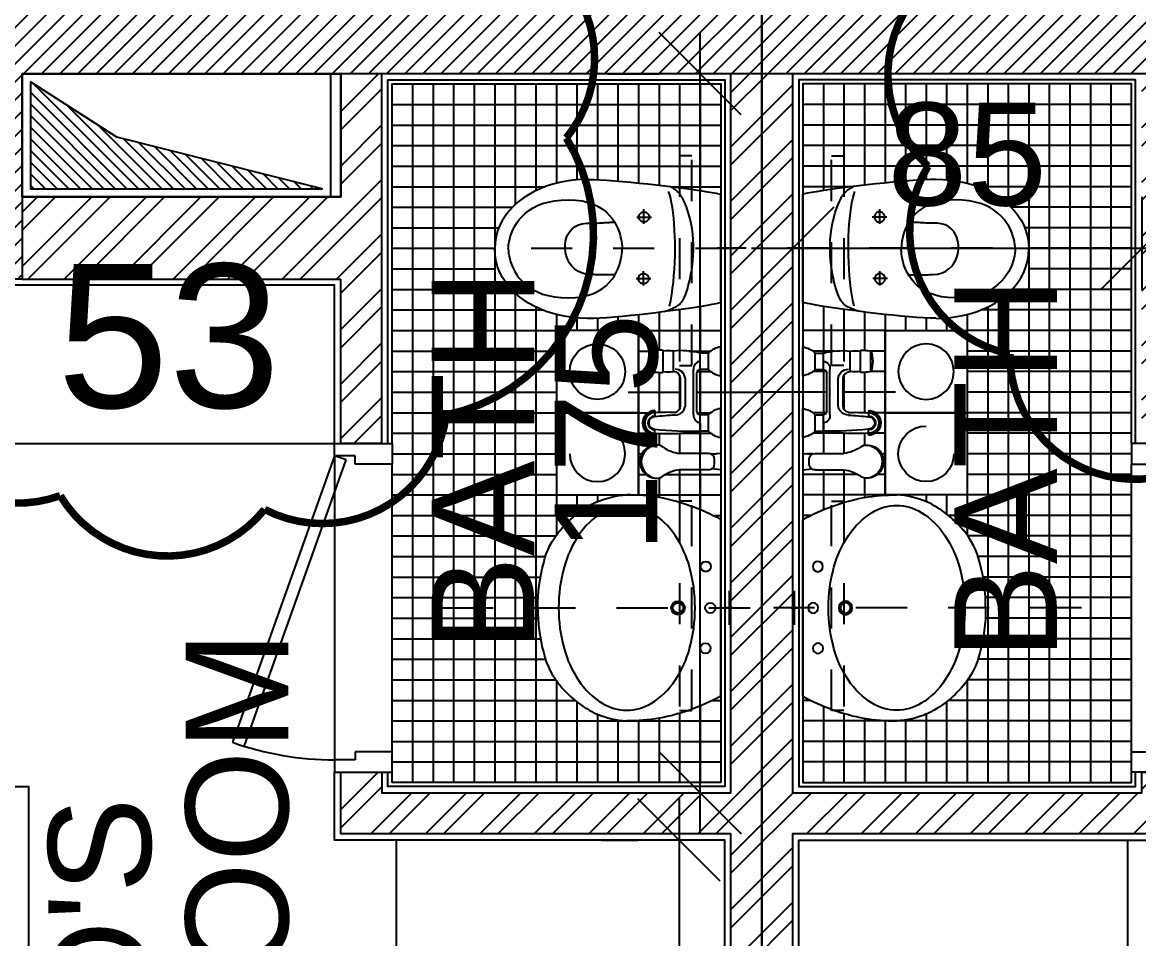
# Model space of a CAD drawing. Extents: x -1.7 to 43, y -165.8 to -101.1.
# Drawn here: x 11.878 to 14.596, y -156.905 to -154.675 of the extents above; entities that cross this region are included whole.
import ezdxf
from ezdxf.enums import TextEntityAlignment as Align

# ---------------------------------------------------------------- set-up
doc = ezdxf.new("R2010")
doc.units = 0
doc.header["$MEASUREMENT"] = 0
doc.header["$PDMODE"] = 35
doc.header["$PDSIZE"] = 0.3
for name, pattern in [('CENTER', [2, 1.25, -0.25, 0.25, -0.25]), ('DASHDOTX2', [50.8, 25.4, -12.7, 0, -12.7]), ('HIDDEN2', [0.1875, 0.125, -0.0625])]:
    doc.linetypes.add(name, pattern=pattern)
doc.layers.get('0').update_dxf_attribs({"linetype": 'CONTINUOUS'})
doc.layers.get('DEFPOINTS').update_dxf_attribs({"linetype": 'CONTINUOUS'})
for name, color, linetype in [('A-AREAS', 6, 'CONTINUOUS'), ('A-AREAS-TXT', 6, 'CONTINUOUS'), ('A-AXIS-SANITARY', 10, 'DASHDOTX2'), ('A-closet', 252, 'CONTINUOUS'), ('a-dim', 3, 'CONTINUOUS'), ('A-DOORS', 1, 'CONTINUOUS'), ('A-FLOR-FCL', 61, 'HIDDEN2'), ('A-FLOR-PFIX', 61, 'CONTINUOUS'), ('A-HATCH-CONC', 8, 'CONTINUOUS'), ('A-HATCH-WALL', 8, 'CONTINUOUS'), ('a-kitchen', 95, 'CONTINUOUS'), ('A-MECHANICAL', 8, 'CONTINUOUS'), ('A-NOMENCLATURE', 3, 'CONTINUOUS'), ('A-PLASTER', 8, 'CONTINUOUS'), ('A-PORTE', 1, 'CONTINUOUS'), ('A-PROJ-TIL-BATH', 8, 'CONTINUOUS'), ('A-SECT-TILE', 12, 'CONTINUOUS'), ('a-shaft', 251, 'CONTINUOUS'), ('A-WALL', 4, 'CONTINUOUS'), ('S-2ND-3RD-4-5-6TH$0$A-SHAFT 2-3-4-5-6', 8, 'CONTINUOUS'), ('S-2ND-3RD-4-5-6TH$0$A-STR 2-3-4-5-6', 2, 'CONTINUOUS')]:
    doc.layers.add(name, color=color, linetype=linetype)
doc.styles.add('A100-STEXT', font='ARIAL.TTF', dxfattribs={"height": 0.25})
doc.dimstyles.new('A100-DIM', dxfattribs={"dimtxt": 0.25, "dimasz": 0.2, "dimexe": 0.1, "dimexo": 0.3, "dimgap": 0.1, "dimtad": 1, "dimlfac": 100, "dimrnd": 0.5, "dimdsep": 46, "dimtxsty": 'A100-STEXT', "dimblk1": 'OBLIQUE', "dimblk2": 'OBLIQUE', "dimsah": 1, "dimcen": -0.05, "dimdle": 0.1, "dimclrd": 15, "dimclre": 15, "dimclrt": 256, "dimadec": 0, "dimazin": 0, "dimtfac": 0.28, "dimtix": 1, "dimtmove": 2, "dimatfit": 3, "dimldrblk": 'OBLIQUE', "dimfxl": 0, "dimtolj": 1, "dimarcsym": 0})

# ---------------------------------------------------------------- blocks, each defined once
blk = doc.blocks.new('P80E19H')
at = {"layer": 'A-PORTE'}
for p, q in [((-0.14, 0), (0, 0)), ((-0.14, -0.03), (-0.14, 0)), ((0, 0), (0, -0.05)), ((-0.14, -0.03), (-0.3885, -0.727)), ((-0.3603, -0.7371), (-0.1117, -0.0401)), ((-0.1117, -0.0401), (-0.14, -0.03)), ((-0.09, -0.03), (-0.14, -0.03)), ((-0.09, -0.05), (-0.09, -0.03)), ((0, -0.05), (-0.09, -0.05)), ((0, -0.75), (-0.09, -0.75)), ((-0.09, -0.75), (-0.09, -0.77)), ((0, -0.8), (0, -0.75)), ((-0.09, -0.77), (-0.14, -0.77)), ((-0.14, -0.77), (-0.14, -0.8)), ((-0.14, -0.8), (0, -0.8))]:
    blk.add_line(p, q, dxfattribs=at)
blk.add_arc((-0.14, -0.03), 0.74, 250.3765, 270, dxfattribs=at)
blk = doc.blocks.new('A$C53822070')
for p, q in [((0, -0.0208), (0, 0.0623)), ((-0.2151, 0), (0.2151, 0)), ((0.0415, 0.0208), (-0.0415, 0.0208))]:
    blk.add_line(p, q)
for centre, major_axis, ratio, start_param, end_param in [((0.0235, -0.1413), (0.1682, 0.344), 0.723099, 1.513078, 1.932546), ((-0.05, -0.2181), (0.0143, 0.3454), 0.649977, 1.397156, 1.627734), ((0.1411, -0.2285), (0.0236, 0.1689), 0.782, 4.379189, 4.821349), ((0.0117, -0.2055), (0.2677, 0.0211), 0.927449, -0.919698, -0.479256), ((0.0331, -0.1533), (-0.0987, 0.271), 0.7883, 3.04069, 3.436057), ((0.005, -0.0517), (0.2781, 0.2781), 1, 3.914278, 4.196419)]:
    blk.add_ellipse(centre, major_axis=major_axis, ratio=ratio, start_param=start_param, end_param=end_param)
at = {"extrusion": (0, 0, -1)}
for centre, major_axis, ratio, start_param, end_param in [((-0.0235, -0.1413), (-0.1682, 0.344), 0.723099, 1.513078, 1.932546), ((-0.0984, -0.0369), (-0.00881, 0.00881), 1, 5.497787, 11.780972), ((-0.0002, -0.0251), (0.00881, 0.00881), 1, 3.926991, 10.210176), ((0.1005, -0.0364), (-0.00881, 0.00881), 1, 5.497787, 11.780972), ((-0.0281, -0.3332), (0.1889, 0.1889), 1, -1.373401, -1.054826), ((0, -0.4349), (-0.2634, 0.2634), 1, 0.51597, 0.785398), ((0, -0.4349), (0.2634, 0.2634), 1, -0.785398, -0.51597), ((0.0281, -0.3332), (-0.1889, 0.1889), 1, 1.054826, 1.373401), ((0, -0.1038), (0.0117, 0.0117), 1, 3.926991, 10.210176), ((0, -0.1038), (-0.00881, 0.00881), 1, 5.497787, 11.780972), ((-0.0709, -0.269), (0.1343, 0.1343), 1, 4.48294, 4.909784), ((0.0709, -0.269), (-0.1343, 0.1343), 1, 1.373401, 1.800245), ((0.05, -0.2181), (-0.0143, 0.3454), 0.649977, 1.397156, 1.627734), ((-0.1361, -0.2285), (0.08, 0.08), 1, 3.926991, 4.48294), ((0.1361, -0.2285), (-0.08, 0.08), 1, 1.800245, 2.356194), ((-0.1411, -0.2285), (-0.0236, 0.1689), 0.782, 4.379189, 4.821349), ((-0.1361, -0.2285), (0.08, 0.08), 1, 3.371042, 3.926991), ((0.1361, -0.2285), (0.08, 0.08), 1, 0.785398, 1.341347), ((-0.0709, -0.188), (0.1343, 0.1343), 1, 2.944197, 3.371042), ((0.0709, -0.188), (0.1343, 0.1343), 1, 1.341347, 1.768192), ((-0.0117, -0.2055), (-0.2677, 0.0211), 0.927449, -0.919698, -0.479256), ((-0.0281, -0.1237), (-0.1889, 0.1889), 1, 4.196419, 4.514993), ((0.0281, -0.1237), (0.1889, 0.1889), 1, 1.768192, 2.086766), ((-0.0331, -0.1533), (0.0987, 0.271), 0.7883, 3.04069, 3.436057), ((0, -0.0221), (-0.2634, 0.2634), 1, 3.926991, 4.196419), ((0, -0.0221), (-0.2634, 0.2634), 1, 3.657563, 3.926991), ((-0.005, -0.0517), (-0.2781, 0.2781), 1, 3.914278, 4.196419)]:
    blk.add_ellipse(centre, major_axis=major_axis, ratio=ratio, start_param=start_param, end_param=end_param, dxfattribs=at)
at = {"layer": 'A-AXIS-SANITARY', "linetype": 'CENTER', "ltscale": 0.1}
blk.add_line((0, -0.6786), (0, 0.1908), dxfattribs=at)
blk = doc.blocks.new('A$C7FB65830')
at = {"color": 0}
for p, q in [((-401.9, 26.6), (-416.3, 20.9)), ((-387, 31.5), (-401.9, 26.6)), ((-371.6, 35.5), (-387, 31.5)), ((-355.8, 38.7), (-371.6, 35.5)), ((-339.7, 41), (-355.8, 38.7)), ((-323.3, 42.4), (-339.7, 41)), ((-306.8, 42.9), (-323.3, 42.4)), ((-305.8, 42.4), (-292.6, 42.1)), ((-292.6, 42.1), (-277.8, 41.5)), ((-277.8, 41.5), (-261.5, 40.5)), ((-261.5, 40.5), (-244, 39.2)), ((-244, 39.2), (-225.6, 37.5)), ((-225.6, 37.5), (-206.4, 35.6)), ((-206.4, 35.6), (-186.8, 33.5)), ((-186.8, 33.5), (-167, 31.3)), ((-167, 31.3), (-147.2, 28.9)), ((-147.2, 28.9), (-127.6, 26.4)), ((-128.9, 27), (-124.9, 25.6)), ((-127.6, 26.4), (-108.5, 23.9)), ((-443.2, 7.2), (-455.5, -0.9)), ((-430.1, 14.4), (-443.2, 7.2)), ((-416.3, 20.9), (-430.1, 14.4)), ((-124.9, 25.6), (-121.2, 24.2)), ((-121.2, 24.2), (-117.7, 22.9)), ((-117.7, 22.9), (-114.3, 21.7)), ((-116.6, 14.7), (-113.9, 1.7)), ((-114.3, 21.7), (-111.2, 20.4)), ((-113.9, 1.7), (-111.5, -12.1)), ((-111.2, 20.4), (-108.3, 19.2)), ((-108.5, 23.9), (-90.2, 21.4)), ((-108.3, 19.2), (-105.5, 18)), ((-105.5, 18), (-102.8, 16.7)), ((-102.8, 16.7), (-100.3, 15.3)), ((-100.3, 15.3), (-98, 13.8)), ((-98, 13.8), (-95.8, 12.2)), ((-95.8, 12.2), (-93.7, 10.5)), ((-93.7, 10.5), (-91.7, 8.5)), ((-91.7, 8.5), (-89.8, 6.4)), ((-90.2, 21.4), (-72.8, 18.9)), ((-89.8, 6.4), (-88, 4.1)), ((-88, 4.1), (-86.2, 1.5)), ((-86.2, 1.5), (-84.5, -1.4)), ((-72.8, 18.9), (-56.6, 16.5)), ((-56.6, 16.5), (-41.9, 14.2)), ((-41.9, 14.2), (-28.9, 12)), ((-28.9, 12), (-17.8, 10.1)), ((-17.8, 10.1), (-8.8, 8.4)), ((-8.8, 8.4), (-2.3, 7)), ((-2.3, 7), (1.5, 5.9)), ((1.9, 5.9), (1.9, -244.6)), ((-477.7, -19.1), (-487.3, -29.3)), ((-467, -9.6), (-477.7, -19.1)), ((-455.5, -0.9), (-467, -9.6)), ((-442.2, -29.6), (-432.7, -23.6)), ((-432.7, -23.6), (-422.2, -18.3)), ((-422.2, -18.3), (-410.4, -13.6)), ((-410.4, -13.6), (-397.5, -9.9)), ((-397.5, -9.9), (-383.3, -7.1)), ((-383.3, -7.1), (-367.7, -5.3)), ((-367.7, -5.3), (-350.8, -4.7)), ((-350.8, -4.7), (-334, -5.4)), ((-334, -5.4), (-318.7, -7.4)), ((-318.7, -7.4), (-305, -10.6)), ((-305, -10.6), (-292.7, -14.9)), ((-292.7, -14.9), (-281.7, -20.1)), ((-281.7, -20.1), (-272, -26.1)), ((-111.5, -12.1), (-109.4, -26.3)), ((-84.5, -1.4), (-82.9, -4.5)), ((-82.9, -4.5), (-81.3, -8)), ((-81.3, -8), (-79.8, -11.8)), ((-79.8, -11.8), (-77.6, -18)), ((-77.6, -18), (-75.3, -24.9)), ((-75.3, -24.9), (-73.1, -32.6)), ((-503.4, -51.6), (-509.7, -63.7)), ((-495.9, -40.1), (-503.4, -51.6)), ((-487.3, -29.3), (-495.9, -40.1)), ((-470.1, -57.8), (-464.5, -50.3)), ((-464.5, -50.3), (-458, -43.1)), ((-458, -43.1), (-450.6, -36.1)), ((-450.6, -36.1), (-442.2, -29.6)), ((-272, -26.1), (-263.5, -32.8)), ((-263.5, -32.8), (-256.1, -40)), ((-256.1, -40), (-249.7, -47.6)), ((-249.7, -47.6), (-244.3, -55.4)), ((-193.8, -49.6), (-159.9, -49.6)), ((-188.5, -47.2), (-188.7, -49.2)), ((-188.7, -49.2), (-188.5, -51.3)), ((-188, -45.2), (-188.5, -47.2)), ((-188.5, -51.3), (-188, -53.3)), ((-187.1, -43.3), (-188, -45.2)), ((-185.9, -41.6), (-187.1, -43.3)), ((-184.4, -40.1), (-185.9, -41.6)), ((-182.7, -38.9), (-184.4, -40.1)), ((-180.9, -38.1), (-182.7, -38.9)), ((-178.8, -37.5), (-180.9, -38.1)), ((-176.8, -37.3), (-178.8, -37.5)), ((-174.7, -37.5), (-176.8, -37.3)), ((-176.5, -33.5), (-176.5, -66.3)), ((-172.7, -38.1), (-174.7, -37.5)), ((-170.8, -38.9), (-172.7, -38.1)), ((-169.1, -40.1), (-170.8, -38.9)), ((-167.7, -41.6), (-169.1, -40.1)), ((-166.5, -43.3), (-167.7, -41.6)), ((-165.6, -45.2), (-166.5, -43.3)), ((-165.1, -47.2), (-165.6, -45.2)), ((-165.6, -53.3), (-165.1, -51.3)), ((-164.9, -49.2), (-165.1, -47.2)), ((-165.1, -51.3), (-164.9, -49.2)), ((-164.9, -49.2), (-164.9, -49.2)), ((-164.9, -49.2), (-164.9, -49.2)), ((-109.4, -26.3), (-107.7, -41)), ((-107.7, -41), (-106.3, -56)), ((-73.1, -32.6), (-70.9, -41)), ((-70.9, -41), (-68.8, -50)), ((-68.8, -50), (-66.9, -59.7)), ((-514.7, -76.4), (-518.3, -89.7)), ((-509.7, -63.7), (-514.7, -76.4)), ((-482.1, -80.6), (-478.8, -73.1)), ((-478.8, -73.1), (-474.8, -65.4)), ((-474.8, -65.4), (-470.1, -57.8)), ((-336.4, -71.9), (-342.8, -78.2)), ((-329, -66.7), (-336.4, -71.9)), ((-320.4, -62.6), (-329, -66.7)), ((-310.9, -59.9), (-320.4, -62.6)), ((-300.2, -58.6), (-310.9, -59.9)), ((-297.8, -58.6), (-300.2, -58.6)), ((-295.1, -58.5), (-297.8, -58.6)), ((-292, -58.5), (-295.1, -58.5)), ((-288.7, -58.4), (-292, -58.5)), ((-285.1, -58.4), (-288.7, -58.4)), ((-281.4, -58.4), (-285.1, -58.4)), ((-277.6, -58.3), (-281.4, -58.4)), ((-273.7, -58.3), (-277.6, -58.3)), ((-269.8, -58.3), (-273.7, -58.3)), ((-266, -58.3), (-269.8, -58.3)), ((-262.3, -58.3), (-266, -58.3)), ((-258.7, -58.3), (-262.3, -58.3)), ((-255.3, -58.4), (-258.7, -58.3)), ((-252.3, -58.4), (-255.3, -58.4)), ((-249.5, -58.4), (-252.3, -58.4)), ((-247.1, -58.4), (-249.5, -58.4)), ((-245.2, -58.4), (-247.1, -58.4)), ((-243.7, -58.4), (-245.2, -58.4)), ((-244.3, -55.4), (-239.8, -63.4)), ((-242.8, -58.4), (-243.7, -58.4)), ((-242.5, -58.4), (-242.8, -58.4)), ((-239.8, -63.4), (-236.1, -71.4)), ((-236.1, -71.4), (-233.1, -79.2)), ((-188, -53.3), (-187.1, -55.2)), ((-187.1, -55.2), (-185.9, -56.9)), ((-185.9, -56.9), (-184.4, -58.3)), ((-184.4, -58.3), (-182.7, -59.5)), ((-182.7, -59.5), (-180.9, -60.4)), ((-180.9, -60.4), (-178.8, -60.9)), ((-178.8, -60.9), (-176.8, -61.1)), ((-176.8, -61.1), (-174.7, -60.9)), ((-174.7, -60.9), (-172.7, -60.4)), ((-172.7, -60.4), (-170.8, -59.5)), ((-170.8, -59.5), (-169.1, -58.3)), ((-169.1, -58.3), (-167.7, -56.9)), ((-167.7, -56.9), (-166.5, -55.2)), ((-166.5, -55.2), (-165.6, -53.3)), ((-106.3, -56), (-105.2, -71.2)), ((-105.2, -71.2), (-104.4, -86.6)), ((-66.9, -59.7), (-65.1, -69.9)), ((-65.1, -69.9), (-63.7, -80.5)), ((-518.3, -89.7), (-520.6, -103.5)), ((-489.2, -107.8), (-488.2, -101.7)), ((-488.2, -101.7), (-486.7, -95)), ((-486.7, -95), (-484.7, -88)), ((-484.7, -88), (-482.1, -80.6)), ((-355.5, -101.3), (-357.6, -109.9)), ((-352.4, -93), (-355.5, -101.3)), ((-348.1, -85.3), (-352.4, -93)), ((-342.8, -78.2), (-348.1, -85.3)), ((-233.1, -79.2), (-230.8, -86.8)), ((-230.8, -86.8), (-229, -94)), ((-229, -94), (-227.7, -100.6)), ((-227.7, -100.6), (-226.9, -106.6)), ((-104.4, -86.6), (-103.9, -102)), ((-103.9, -102), (-103.7, -117.3)), ((-63.7, -80.5), (-62.5, -91.6)), ((-62.5, -91.6), (-61.7, -103.1)), ((-61.7, -103.1), (-61.2, -115)), ((-520.6, -103.5), (-521.4, -118)), ((-520.6, -132.9), (-521.4, -118.5)), ((-489.9, -118.2), (-489.7, -113.4)), ((-489.9, -118.2), (-489.7, -123.1)), ((-489.7, -113.4), (-489.2, -107.8)), ((-489.7, -123.1), (-489.2, -128.6)), ((-489.2, -128.6), (-488.2, -134.8)), ((-357.6, -109.9), (-358.6, -118.6)), ((-358.6, -118.6), (-358.5, -127.3)), ((-358.5, -127.3), (-357.4, -135.9)), ((-226.9, -106.6), (-226.4, -111.8)), ((-226.9, -129.8), (-226.4, -124.6)), ((-226.4, -111.8), (-226.1, -116.1)), ((-226.4, -124.6), (-226.1, -120.4)), ((-226.1, -116.1), (-226, -119.2)), ((-226.1, -120.4), (-226, -117.2)), ((-103.7, -117.3), (-103.8, -132.4)), ((-61.2, -127.1), (-61.7, -139.4)), ((-61.2, -115), (-61.2, -127.1)), ((-518.3, -146.7), (-520.6, -132.9)), ((-514.7, -160), (-518.3, -146.7)), ((-488.2, -134.8), (-486.7, -141.4)), ((-486.7, -141.4), (-484.7, -148.5)), ((-484.7, -148.5), (-482.1, -155.8)), ((-357.4, -135.9), (-355.1, -144.1)), ((-355.1, -144.1), (-351.8, -151.7)), ((-351.8, -151.7), (-347.4, -158.7)), ((-233.1, -157.2), (-230.8, -149.6)), ((-230.8, -149.6), (-229, -142.4)), ((-229, -142.4), (-227.7, -135.8)), ((-227.7, -135.8), (-226.9, -129.8)), ((-104.2, -147.2), (-104.8, -161.7)), ((-103.8, -132.4), (-104.2, -147.2)), ((-62.7, -151.9), (-64.3, -164.5)), ((-61.7, -139.4), (-62.7, -151.9)), ((-509.7, -172.8), (-514.7, -160)), ((-503.4, -184.9), (-509.7, -172.8)), ((-482.1, -155.8), (-478.8, -163.4)), ((-478.8, -163.4), (-474.8, -171)), ((-474.8, -171), (-470.1, -178.6)), ((-470.1, -178.6), (-464.5, -186.1)), ((-347.4, -158.7), (-341.8, -164.8)), ((-341.8, -164.8), (-335.2, -169.9)), ((-335.2, -169.9), (-327.6, -173.8)), ((-327.6, -173.8), (-318.8, -176.3)), ((-318.8, -176.3), (-308.9, -177.3)), ((-308.9, -177.3), (-303.4, -177.4)), ((-303.4, -177.4), (-298, -177.5)), ((-298, -177.5), (-292.9, -177.6)), ((-292.9, -177.6), (-287.9, -177.8)), ((-287.9, -177.8), (-283.1, -178)), ((-283.1, -178), (-278.6, -178.2)), ((-278.6, -178.2), (-274.3, -178.4)), ((-274.3, -178.4), (-270.3, -178.6)), ((-270.3, -178.6), (-266.5, -178.8)), ((-266.5, -178.8), (-262.9, -179)), ((-262.9, -179), (-259.7, -179.2)), ((-259.7, -179.2), (-256.7, -179.4)), ((-256.7, -179.4), (-254.1, -179.6)), ((-254.1, -179.6), (-251.7, -179.8)), ((-251.7, -179.8), (-249.7, -179.9)), ((-249.7, -179.9), (-248, -180.1)), ((-248, -180.1), (-246.7, -180.2)), ((-246.7, -180.2), (-245.7, -180.3)), ((-245.7, -180.3), (-245.2, -180.3)), ((-245.2, -180.3), (-245, -180.3)), ((-244.3, -181), (-239.8, -173)), ((-239.8, -173), (-236.1, -165)), ((-236.1, -165), (-233.1, -157.2)), ((-179.8, -180.7), (-181.7, -181.6)), ((-177.8, -180.2), (-179.8, -180.7)), ((-175.8, -180), (-177.8, -180.2)), ((-176.1, -176.2), (-176.1, -210.1)), ((-173.7, -180.2), (-175.8, -180)), ((-171.7, -180.7), (-173.7, -180.2)), ((-169.8, -181.6), (-171.7, -180.7)), ((-105.7, -175.7), (-106.9, -189)), ((-104.8, -161.7), (-105.7, -175.7)), ((-66.6, -177.2), (-69.5, -189.9)), ((-64.3, -164.5), (-66.6, -177.2)), ((-495.9, -196.3), (-503.4, -184.9)), ((-487.3, -207.2), (-495.9, -196.3)), ((-464.5, -186.1), (-458, -193.4)), ((-458, -193.4), (-450.6, -200.3)), ((-450.6, -200.3), (-442.2, -206.8)), ((-272, -210.3), (-263.5, -203.6)), ((-263.5, -203.6), (-256.1, -196.4)), ((-256.1, -196.4), (-249.7, -188.8)), ((-249.7, -188.8), (-244.3, -181)), ((-192.4, -191.7), (-158.5, -191.7)), ((-187.5, -189.8), (-187.7, -191.9)), ((-187.7, -191.9), (-187.5, -194)), ((-186.9, -187.8), (-187.5, -189.8)), ((-187.5, -194), (-186.9, -196)), ((-186.1, -186), (-186.9, -187.8)), ((-186.9, -196), (-186.1, -197.8)), ((-184.9, -184.3), (-186.1, -186)), ((-186.1, -197.8), (-184.9, -199.5)), ((-183.4, -182.8), (-184.9, -184.3)), ((-184.9, -199.5), (-183.4, -201)), ((-181.7, -181.6), (-183.4, -182.8)), ((-183.4, -201), (-181.7, -202.2)), ((-181.7, -202.2), (-179.8, -203.1)), ((-179.8, -203.1), (-177.8, -203.6)), ((-177.8, -203.6), (-175.8, -203.8)), ((-175.8, -203.8), (-173.7, -203.6)), ((-173.7, -203.6), (-171.7, -203.1)), ((-171.7, -203.1), (-169.8, -202.2)), ((-168.1, -182.8), (-169.8, -181.6)), ((-169.8, -202.2), (-168.1, -201)), ((-166.7, -184.3), (-168.1, -182.8)), ((-168.1, -201), (-166.7, -199.5)), ((-165.5, -186), (-166.7, -184.3)), ((-166.7, -199.5), (-165.5, -197.8)), ((-164.6, -187.8), (-165.5, -186)), ((-165.5, -197.8), (-164.6, -196)), ((-164.1, -189.8), (-164.6, -187.8)), ((-164.6, -196), (-164.1, -194)), ((-163.9, -191.9), (-164.1, -189.8)), ((-164.1, -194), (-163.9, -191.9)), ((-163.9, -191.9), (-163.9, -191.9)), ((-163.9, -191.9), (-163.9, -191.9)), ((-108.3, -201.7), (-109.9, -213.6)), ((-106.9, -189), (-108.3, -201.7)), ((-73.2, -202.6), (-77.6, -215.2)), ((-69.5, -189.9), (-73.2, -202.6)), ((-477.7, -217.3), (-487.3, -207.2)), ((-467, -226.8), (-477.7, -217.3)), ((-455.5, -235.6), (-467, -226.8)), ((-442.2, -206.8), (-432.7, -212.8)), ((-432.7, -212.8), (-422.2, -218.2)), ((-422.2, -218.2), (-410.4, -222.8)), ((-410.4, -222.8), (-397.5, -226.5)), ((-397.5, -226.5), (-383.3, -229.4)), ((-383.3, -229.4), (-367.7, -231.1)), ((-367.7, -231.1), (-350.8, -231.7)), ((-350.8, -231.7), (-334, -231)), ((-334, -231), (-318.7, -229)), ((-318.7, -229), (-305, -225.8)), ((-305, -225.8), (-292.7, -221.5)), ((-292.7, -221.5), (-281.7, -216.3)), ((-281.7, -216.3), (-272, -210.3)), ((-111.8, -224.6), (-113.8, -234.6)), ((-109.9, -213.6), (-111.8, -224.6)), ((-85.1, -232.7), (-86, -234.3)), ((-84.4, -231), (-85.1, -232.7)), ((-83.6, -229.3), (-84.4, -231)), ((-82.9, -227.7), (-83.6, -229.3)), ((-77.6, -215.2), (-82.9, -227.7)), ((-443.2, -243.6), (-455.5, -235.6)), ((-430.1, -250.9), (-443.2, -243.6)), ((-416.3, -257.3), (-430.1, -250.9)), ((-401.9, -263), (-416.3, -257.3)), ((-116.1, -243.5), (-118.6, -251.2)), ((-113.8, -234.6), (-116.1, -243.5)), ((-108.3, -258.4), (-111.3, -260.2)), ((-105.6, -256.6), (-108.3, -258.4)), ((-103.1, -254.8), (-105.6, -256.6)), ((-100.8, -253.1), (-103.1, -254.8)), ((-98.8, -251.3), (-100.8, -253.1)), ((-96.9, -249.6), (-98.8, -251.3)), ((-95.1, -247.8), (-96.9, -249.6)), ((-93.6, -246.1), (-95.1, -247.8)), ((-92.2, -244.4), (-93.6, -246.1)), ((-90.9, -242.7), (-92.2, -244.4)), ((-89.7, -241), (-90.9, -242.7)), ((-90.2, -259.3), (-72.8, -257)), ((-88.7, -239.3), (-89.7, -241)), ((-87.7, -237.7), (-88.7, -239.3)), ((-86.8, -236), (-87.7, -237.7)), ((-86, -234.3), (-86.8, -236)), ((-72.8, -257), (-56.6, -254.7)), ((-56.6, -254.7), (-41.9, -252.5)), ((-41.9, -252.5), (-28.9, -250.5)), ((-28.9, -250.5), (-17.8, -248.7)), ((-17.8, -248.7), (-8.8, -247.1)), ((-8.8, -247.1), (-2.3, -245.7)), ((-2.3, -245.7), (1.5, -244.6)), ((-387, -267.9), (-401.9, -263)), ((-371.6, -272), (-387, -267.9)), ((-355.8, -275.1), (-371.6, -272)), ((-339.7, -277.4), (-355.8, -275.1)), ((-323.3, -278.8), (-339.7, -277.4)), ((-306.8, -279.3), (-323.3, -278.8)), ((-305.8, -278.8), (-292.6, -278.6)), ((-292.6, -278.6), (-277.8, -278)), ((-277.8, -278), (-261.5, -277.1)), ((-261.5, -277.1), (-244, -275.8)), ((-244, -275.8), (-225.6, -274.3)), ((-225.6, -274.3), (-206.4, -272.6)), ((-206.4, -272.6), (-186.8, -270.6)), ((-186.8, -270.6), (-167, -268.5)), ((-167, -268.5), (-147.2, -266.3)), ((-147.2, -266.3), (-127.6, -264)), ((-127.6, -264), (-108.5, -261.6)), ((-111.3, -260.2), (-114.6, -262)), ((-108.5, -261.6), (-90.2, -259.3))]:
    blk.add_line(p, q, dxfattribs=at)
at = {"layer": 'A-AXIS-SANITARY', "linetype": 'CENTER', "ltscale": 0.1}
blk.add_line((-627.6, -119.4), (199.5, -119.4), dxfattribs=at)
blk = doc.blocks.new('A$C3B044ACB')
blk.add_lwpolyline([(-0.1, -0.1), (0.1, -0.1), (0.1, 0.1), (-0.1, 0.1)], close=True)
blk.add_circle((0, 0), 0.0676)
blk = doc.blocks.new('A$C767F1EFC')
blk.add_lwpolyline([(-0.2, -0.2), (0, -0.2), (0, 0), (-0.2, 0)], close=True)
blk.add_arc((-0.1, -0.1), 0.0676, 180, 90)
blk = doc.blocks.new('A$C36BD7F76')
for p, q in [((-0.04, 0.086), (-0.11, 0.086)), ((0.11, 0.086), (0.04, 0.086)), ((0.149, 0.086), (0.189, 0.086)), ((0.149, 0.086), (0.1512, 0.0639)), ((0.189, 0.086), (0.1868, 0.0639)), ((-0.055, 0.056), (-0.095, 0.056)), ((-0.095, 0.056), (-0.095, 0.036)), ((-0.055, 0.056), (-0.055, 0.036)), ((0.055, 0.056), (0.055, 0.036)), ((0.095, 0.056), (0.055, 0.056)), ((0.095, 0.056), (0.095, 0.036)), ((0.149, 0.056), (0.149, -0.014)), ((0.174, 0.071), (0.164, 0.071)), ((0.189, 0.056), (0.189, -0.014)), ((-0.055, 0.036), (-0.095, 0.036)), ((0.047, 0.028), (-0.047, 0.028)), ((0.095, 0.036), (0.055, 0.036)), ((0.055, 0.02), (-0.055, 0.02)), ((0.033, 0), (-0.033, 0)), ((0.033, -0.012), (-0.033, -0.012)), ((-0.05, -0.029), (-0.1, -0.029)), ((-0.05, -0.0541), (-0.1, -0.0541)), ((-0.0504, -0.0791), (-0.0996, -0.0791)), ((0.045, -0.074), (0.06, -0.074)), ((0.105, -0.074), (0.09, -0.074))]:
    blk.add_line(p, q)
for centre, radius, start, end in [((-0.059, 0.0927), 0.0514, 187.5266, 225.6035), ((-0.091, 0.0927), 0.0514, 314.3965, 352.4734), ((0.091, 0.0927), 0.0514, 187.5266, 225.6035), ((0.059, 0.0927), 0.0514, 314.3965, 352.4734), ((0.164, 0.056), 0.015, 90, 180), ((0.174, 0.056), 0.015, 360, 90), ((0.0807, -0.0102), 0.1817, 165.2666, 185.936), ((-0.057, 0.038), 0.0181, 186.3402, 276.3402), ((-0.047, 0.036), 0.008, 180, 270), ((0.047, 0.036), 0.008, 270, 360), ((0.057, 0.038), 0.0181, 263.6598, 353.6598), ((-0.7247, 0.0181), 0.8199, 353.5469, 1.248), ((-0.4423, -0.0435), 0.5432, 356.7848, 8.4203), ((-0.03, -0.0258), 0.026, 96.7066, 177.7428), ((-0.033, -0.029), 0.017, 90, 180), ((0.03, -0.0258), 0.026, 2.2572, 83.2934), ((0.033, -0.029), 0.017, 14.3601, 90), ((0.5923, -0.0435), 0.5432, 178.0214, 183.2152), ((0.8747, 0.0181), 0.8199, 183.0014, 186.4531), ((0.0605, -0.0036), 0.0891, 325.5753, 353.3126), ((0.2775, -0.0036), 0.0891, 186.6874, 214.4247), ((-0.1, -0.0561), 0.002, 90, 179.4484), ((-0.002, -0.0416), 0.0988, 172.7047, 187.2953), ((-0.148, -0.0416), 0.0988, 352.7047, 7.2953), ((-0.05, -0.0561), 0.002, 0.5516, 90), ((0.1508, -0.0684), 0.0222, 139.3355, 190.2314), ((0.1872, -0.0684), 0.0222, 349.7686, 40.6645), ((0.0163, -0.0572), 0.1183, 179.4484, 190.1292), ((-0.0982, -0.0777), 0.002, 190.1292, 247.8374), ((-0.075, -0.0206), 0.0636, 247.8374, 292.1626), ((-0.0518, -0.0777), 0.002, 292.1626, 349.8708), ((-0.1663, -0.0572), 0.1183, 349.8708, 0.5516), ((0.075, -0.074), 0.03, 180, 360), ((0.075, -0.074), 0.028, 180, 360), ((0.075, -0.074), 0.025, 180, 360), ((0.075, -0.074), 0.017, 180, 360), ((0.075, -0.074), 0.015, 180, 360), ((0.169, -0.0703), 0.0404, 177.6076, 2.3924), ((0.169, -0.0668), 0.0404, 187.9353, 352.0647)]:
    blk.add_arc(centre, radius, start, end)
at = {"layer": 'A-AXIS-SANITARY', "linetype": 'CENTER', "ltscale": 0.1}
blk.add_line((0, -0.1393), (0, 0.183), dxfattribs=at)
blk = doc.blocks.new('A$C72600E4F')
at = {"layer": 'A-PROJ-TIL-BATH'}
for p, q in [((-0.7, 0.05), (-0.7, -1.65)), ((-0.65, 0.05), (-0.65, -1.65)), ((-0.6, 0.05), (-0.6, -1.65)), ((-0.55, 0.05), (-0.55, -1.65)), ((-0.5, 0.05), (-0.5, -1.65)), ((-0.45, 0.05), (-0.45, -0.2434)), ((-0.4, 0.05), (-0.4, -0.2099)), ((-0.35, 0.05), (-0.35, -0.1916)), ((-0.3, 0.05), (-0.3, -0.1831)), ((-0.25, 0.05), (-0.25, -0.183)), ((-0.2, 0.05), (-0.2, -0.1863)), ((-0.15, 0.05), (-0.15, -0.1909)), ((-0.1, 0.05), (-0.1, -0.1963)), ((-0.05, 0.05), (-0.05, -0.2025)), ((0, 0.05), (0, -0.2094)), ((-0.75, 0), (0.05, 0)), ((-0.75, -0.05), (0.05, -0.05)), ((-0.75, -0.1), (0.05, -0.1)), ((-0.75, -0.15), (0.05, -0.15)), ((-0.75, -0.2), (-0.377, -0.2)), ((-0.0697, -0.2), (0.05, -0.2)), ((-0.75, -0.25), (-0.4569, -0.25)), ((-0.75, -0.3), (-0.4901, -0.3)), ((-0.75, -0.35), (-0.4999, -0.35)), ((-0.75, -0.4), (-0.4999, -0.4)), ((-0.75, -0.45), (-0.4592, -0.45)), ((-0.45, -0.459), (-0.45, -1.65)), ((-0.75, -0.5), (-0.3831, -0.5)), ((-0.4, -0.4925), (-0.4, -1.65)), ((-0.35, -0.5109), (-0.35, -1.0479)), ((-0.2, -0.5159), (-0.2, -0.55)), ((-0.15, -0.5109), (-0.15, -0.9509)), ((-0.1, -0.505), (-0.1, -0.5982)), ((-0.05, -0.4984), (-0.05, -0.5991)), ((0, -0.491), (0, -0.605)), ((-0.3, -0.5193), (-0.3, -0.55)), ((-0.25, -0.5193), (-0.25, -0.55)), ((-0.75, -0.55), (-0.35, -0.55)), ((-0.15, -0.55), (0.05, -0.55)), ((-0.75, -0.6), (-0.35, -0.6)), ((-0.15, -0.6), (-0.1146, -0.6)), ((-0.0274, -0.6), (0.0257, -0.6)), ((-0.75, -0.65), (-0.35, -0.65)), ((-0.15, -0.65), (-0.1146, -0.65)), ((-0.1, -0.6518), (-0.1, -0.75)), ((-0.0074, -0.65), (0.0257, -0.65)), ((0, -0.645), (0, -0.755)), ((-0.05, -0.659), (-0.05, -0.741)), ((-0.75, -0.7), (-0.35, -0.7)), ((-0.15, -0.7), (-0.048, -0.7)), ((-0.008, -0.7), (0.05, -0.7)), ((-0.75, -0.75), (-0.35, -0.75)), ((-0.15, -0.75), (-0.1266, -0.75)), ((-0.11, -0.75), (-0.11, -0.75)), ((-0.0074, -0.75), (0.0257, -0.75)), ((0, -0.775), (0, -0.85)), ((-0.75, -0.8), (-0.35, -0.8)), ((-0.15, -0.8), (-0.1266, -0.8)), ((-0.1, -0.8005), (-0.1, -0.8291)), ((-0.05, -0.8), (0.0257, -0.8)), ((-0.05, -0.8), (-0.05, -0.849)), ((-0.75, -0.85), (-0.35, -0.85)), ((-0.15, -0.85), (-0.1419, -0.85)), ((0.0253, -0.85), (0.0402, -0.85)), ((-0.05, -0.889), (-0.05, -0.9683)), ((0, -0.889), (0, -0.9861)), ((-0.75, -0.9), (-0.35, -0.9)), ((-0.15, -0.9), (-0.1322, -0.9)), ((-0.1, -0.9089), (-0.1, -0.9562)), ((-0.0835, -0.9), (0.05, -0.9)), ((-0.75, -0.95), (0.05, -0.95)), ((-0.3, -0.95), (-0.3, -0.9966)), ((-0.25, -0.95), (-0.25, -0.9663)), ((-0.2, -0.95), (-0.2, -0.9522)), ((-0.75, -1), (-0.3043, -1)), ((0.0309, -1), (0.05, -1)), ((-0.75, -1.05), (-0.3515, -1.05)), ((-0.75, -1.1), (-0.3767, -1.1)), ((-0.75, -1.15), (-0.3887, -1.15)), ((-0.75, -1.2), (-0.3945, -1.2)), ((-0.75, -1.25), (-0.3945, -1.25)), ((-0.75, -1.3), (-0.3887, -1.3)), ((-0.75, -1.35), (-0.3767, -1.35)), ((-0.75, -1.4), (-0.3515, -1.4)), ((-0.35, -1.4021), (-0.35, -1.65)), ((-0.75, -1.45), (-0.3043, -1.45)), ((-0.3, -1.4534), (-0.3, -1.65)), ((0, -1.4639), (0, -1.65)), ((0.0309, -1.45), (0.05, -1.45)), ((-0.25, -1.4837), (-0.25, -1.65)), ((-0.1, -1.4938), (-0.1, -1.65)), ((-0.05, -1.4817), (-0.05, -1.65)), ((-0.75, -1.5), (0.05, -1.5)), ((-0.2, -1.4978), (-0.2, -1.65)), ((-0.15, -1.4991), (-0.15, -1.65)), ((-0.75, -1.55), (0.05, -1.55)), ((-0.75, -1.6), (0.05, -1.6))]:
    blk.add_line(p, q, dxfattribs=at)
blk = doc.blocks.new('_OBLIQUE')
at = {"color": 0, "linetype": 'ByBlock'}
blk.add_line((-0.5, -0.5), (0.5, 0.5), dxfattribs=at)
blk = doc.blocks.new('*D156')
at = {"layer": 'a-dim', "color": 15, "lineweight": -2}
for p, q in [((13.477, -156.5651), (13.477, -158.5801)), ((13.2884, -156.6651), (13.377, -156.6651)), ((13.2884, -158.4801), (13.377, -158.4801))]:
    blk.add_line(p, q, dxfattribs=at)
at = {"layer": 'DEFPOINTS', "color": 0}
for p in [(13.5884, -156.6651), (13.477, -158.4801), (13.5884, -158.4801)]:
    blk.add_point(p, dxfattribs=at)
at = {"layer": 'a-dim', "color": 15, "lineweight": -2, "xscale": 0.2, "yscale": 0.2, "zscale": 0.2}
for p, rotation in [((13.477, -156.6651), 90), ((13.477, -158.4801), 270)]:
    blk.add_blockref('_OBLIQUE', p, dxfattribs=dict(at, rotation=rotation))
at = {"layer": 'a-dim', "insert": (13.2494, -157.5726), "char_height": 0.25, "attachment_point": 5, "rotation": 90, "style": 'A100-STEXT'}
blk.add_mtext('\\A1;181.5', dxfattribs=at)
blk = doc.blocks.new('*D157')
at = {"layer": 'a-dim', "color": 15, "lineweight": -2}
for p, q in [((13.5284, -156.6501), (13.5284, -154.7001)), ((13.3034, -154.8001), (13.4284, -154.8001)), ((13.3034, -156.5501), (13.4284, -156.5501))]:
    blk.add_line(p, q, dxfattribs=at)
at = {"layer": 'DEFPOINTS', "color": 0}
for p in [(13.5284, -154.8001), (13.6034, -154.8001), (13.6034, -156.5501)]:
    blk.add_point(p, dxfattribs=at)
at = {"layer": 'a-dim', "color": 15, "lineweight": -2, "xscale": 0.2, "yscale": 0.2, "zscale": 0.2}
for p, rotation in [((13.5284, -154.8001), 90), ((13.5284, -156.5501), 270)]:
    blk.add_blockref('_OBLIQUE', p, dxfattribs=dict(at, rotation=rotation))
at = {"layer": 'a-dim', "insert": (13.3007, -155.6751), "char_height": 0.25, "attachment_point": 5, "rotation": 90, "style": 'A100-STEXT'}
blk.add_mtext('\\A1;175', dxfattribs=at)
blk = doc.blocks.new('*D158')
at = {"layer": 'a-dim', "color": 15, "lineweight": -2}
for p, q in [((13.7534, -155.1001), (13.7534, -155.3251)), ((14.6034, -155.1001), (14.6034, -155.3251)), ((13.6534, -155.2251), (14.7034, -155.2251))]:
    blk.add_line(p, q, dxfattribs=at)
at = {"layer": 'DEFPOINTS', "color": 0}
for p in [(13.7534, -154.8001), (14.6034, -154.8001), (14.6034, -155.2251)]:
    blk.add_point(p, dxfattribs=at)
at = {"layer": 'a-dim', "color": 15, "lineweight": -2, "xscale": 0.2, "yscale": 0.2, "zscale": 0.2, "rotation": 180}
blk.add_blockref('_OBLIQUE', (13.7534, -155.2251), dxfattribs=at)
at = {"layer": 'a-dim', "color": 15, "lineweight": -2, "xscale": 0.2, "yscale": 0.2, "zscale": 0.2}
blk.add_blockref('_OBLIQUE', (14.6034, -155.2251), dxfattribs=at)
at = {"layer": 'a-dim', "insert": (14.1784, -154.9975), "char_height": 0.25, "attachment_point": 5, "style": 'A100-STEXT'}
blk.add_mtext('\\A1;85', dxfattribs=at)

msp = doc.modelspace()

# ---------------------------------------------------------------- hatches: boundary and pattern name
at = {"layer": 'A-HATCH-CONC'}
h = msp.add_hatch(dxfattribs=at)
h.set_pattern_fill('ANSI31', color=256, scale=0.25, style=0)
h.set_pattern_definition([(45, (6e-11, -162.350143), (-0.022097087, 0.022097087), [])])
h.paths.add_polyline_path([(15.77837, -152.35014), (15.05337, -152.35014), (15.05337, -152.60014), (15.47837, -152.60014), (15.47837, -154.50014), (11.87837, -154.50014), (11.87837, -152.60014), (12.30337, -152.60014), (12.30337, -152.35014), (11.57837, -152.35014), (11.57837, -155.30014), (11.87837, -155.30014), (11.87837, -154.80014), (15.47837, -154.80014), (15.47837, -155.30014), (15.77837, -155.30014)])
at = {"layer": 'A-HATCH-WALL'}
h = msp.add_hatch(dxfattribs=at)
h.set_pattern_fill('ANSI32', color=256, scale=0.25, style=0)
h.set_pattern_definition([(45, (11.72837, -144.15014), (-0.06629126, 0.06629126), []), (45, (11.77256, -144.15014), (-0.06629126, 0.06629126), [])])
h.paths.add_polyline_path([(12.75337, -154.80014), (12.65337, -154.80014), (12.65337, -155.10014), (11.87837, -155.10014), (11.87837, -155.30014), (12.65337, -155.30014), (12.65337, -155.70014), (12.75337, -155.70014)])
h.paths.add_polyline_path([(15.47837, -155.10014), (14.70337, -155.10014), (14.70337, -154.80014), (14.60337, -154.80014), (14.60337, -155.70014), (14.70337, -155.70014), (14.70337, -155.30014), (15.47837, -155.30014)])
h = msp.add_hatch(dxfattribs=at)
h.set_pattern_fill('ANSI32', color=256, scale=0.25, style=0)
h.set_pattern_definition([(45, (6e-11, -162.35014), (-0.06629126, 0.06629126), []), (45, (0.04419, -162.35014), (-0.06629126, 0.06629126), [])])
h.paths.add_polyline_path([(13.75337, -156.65014), (14.70337, -156.65014), (14.70337, -156.50014), (14.60337, -156.50014), (14.60337, -156.55014), (13.75337, -156.55014), (13.75337, -154.80014), (13.60337, -154.80014), (13.60337, -156.55014), (12.75337, -156.55014), (12.75337, -156.50014), (12.65337, -156.50014), (12.65337, -156.65014), (13.60337, -156.65014), (13.60337, -158.48014), (12.46837, -158.48014), (12.46837, -158.78014), (14.88837, -158.78014), (14.88837, -158.48014), (13.75337, -158.48014)])
h.paths.add_polyline_path([(14.73837, -158.58014), (14.73837, -158.63014), (12.61837, -158.63014), (12.61837, -158.58014)], flags=16)
at = {"layer": 'a-shaft'}
h = msp.add_hatch(dxfattribs=at)
h.set_pattern_fill('_USER', color=256, scale=0.02, angle=315, style=0, pattern_type=0)
h.set_pattern_definition([(315, (6e-11, -162.350143), (0.014142136, 0.014142136), [])])
h.paths.add_polyline_path([(12.60837, -155.08014), (12.10855, -154.9545), (11.89837, -154.82014), (11.89837, -155.08014)])

# ---------------------------------------------------------------- linework, layer by layer
at = {"layer": 'A-AREAS'}
for points in [[(13.67837, -139.75395), (15.84837, -139.75395), (15.84837, -141.60014), (23.49837, -141.60014), (23.49837, -143.68014), (27.32837, -143.68014), (27.32837, -158.85014), (25.32362, -158.85014), (23.05837, -158.54125), (23.05837, -156.92014), (15.84837, -156.92014), (15.84837, -158.85014), (13.67837, -158.85014), (13.67837, -154.65014), (15.62837, -154.65014), (15.62837, -152.52514), (16.85337, -152.52514), (16.85337, -150.62514), (15.62837, -150.62514), (15.62837, -144.95014), (15.62837, -144.95014), (15.62837, -144.02514), (13.67837, -144.02514)], [(11.87837, -154.80014), (12.65337, -154.80014), (12.65337, -155.10014), (11.87837, -155.10014)]]:
    msp.add_lwpolyline(points, close=True, dxfattribs=at)
msp.add_lwpolyline([(11.72837, -152.52514), (11.72837, -154.65014), (13.67837, -154.65014), (13.67837, -158.85014), (11.50837, -158.85014), (11.50837, -156.92014), (4.29837, -156.92014), (4.29837, -158.54125), (2.02837, -158.85014), (0.00837, -158.85014), (0.00837, -142.30014)], dxfattribs=at)
at = {"layer": 'A-AREAS', "color": 30, "const_width": 0.01829}
for points in [[(15.92155, -154.89848, 0.5205671), (15.78702, -154.41847, 0.5205671), (15.42262, -154.0783, 0.5205671), (14.9345, -153.97707, 0.5205671), (14.46487, -154.14425, 0.5205671), (14.15054, -154.53116, 0.5205671), (14.08307, -155.02508, 0.5205671), (14.28213, -155.48211, 0.5205671), (14.68972, -155.76912, 0.5205671), (15.1871, -155.8025, 0.5205671), (15.62938, -155.57252, 0.5205671)], [(13.2025, -154.95649, 0.5205671), (13.06797, -154.47649, 0.5205671), (12.70357, -154.13632, 0.5205671), (12.21546, -154.03508, 0.5205671), (11.74583, -154.20227, 0.5205671), (11.43149, -154.58917, 0.5205671), (11.36403, -155.08309, 0.5205671), (11.56308, -155.54012, 0.5205671), (11.97067, -155.82713, 0.5205671), (12.46805, -155.86051, 0.5205671), (12.91033, -155.63053, 0.5205671)]]:
    msp.add_lwpolyline(points, format="xyb", close=True, dxfattribs=at)
at = {"layer": 'A-closet'}
msp.add_line((11.74337, -155.70014), (12.63837, -155.70014), dxfattribs=at)
at = {"layer": 'A-FLOR-FCL', "ltscale": 0.5}
for points in [[(13.47837, -155.51014), (13.50837, -155.51014), (13.50837, -155.00014), (13.47837, -155.00014)], [(13.87837, -155.51014), (13.84837, -155.51014), (13.84837, -155.00014), (13.87837, -155.00014)], [(13.47837, -156.35014), (13.50837, -156.35014), (13.50837, -155.84014), (13.47837, -155.84014)], [(13.87837, -156.35014), (13.84837, -156.35014), (13.84837, -155.84014), (13.87837, -155.84014)]]:
    msp.add_lwpolyline(points, close=True, dxfattribs=at)
at = {"layer": 'a-kitchen'}
for points in [[(12.78837, -158.46514), (13.58837, -158.46514), (13.58837, -156.66514), (12.78837, -156.66514)], [(14.56837, -158.46514), (13.76837, -158.46514), (13.76837, -156.66514), (14.56837, -156.66514)]]:
    msp.add_lwpolyline(points, close=True, dxfattribs=at)
at = {"layer": 'A-PLASTER'}
for points in [[(12.63837, -155.70014), (12.63837, -155.31514), (11.74337, -155.31514), (11.74337, -155.70014)], [(11.74337, -156.50014), (11.74337, -156.53514), (11.89337, -156.53514), (11.89337, -158.46514), (11.94837, -158.46514), (11.94837, -158.48014)], [(12.39837, -158.48014), (12.39837, -158.46514), (13.58837, -158.46514), (13.58837, -156.66514), (12.63837, -156.66514), (12.63837, -156.50014)], [(14.95837, -158.48014), (14.95837, -158.46514), (13.76837, -158.46514), (13.76837, -156.66514), (14.71837, -156.66514), (14.71837, -156.50014)]]:
    msp.add_lwpolyline(points, dxfattribs=at)
at = {"layer": 'A-PORTE', "color": 8}
for p, q in [((12.63837, -155.73014), (12.63837, -156.47014)), ((12.77837, -156.45014), (12.77837, -155.75014)), ((14.57837, -156.45014), (14.57837, -155.75014))]:
    msp.add_line(p, q, dxfattribs=at)
at = {"layer": 'A-SECT-TILE'}
for points in [[(12.76837, -155.70014), (12.76837, -154.81514), (13.58837, -154.81514), (13.58837, -156.53514), (12.76837, -156.53514), (12.76837, -156.50014)], [(14.58837, -155.70014), (14.58837, -154.81514), (13.76837, -154.81514), (13.76837, -156.53514), (14.58837, -156.53514), (14.58837, -156.50014)], [(12.77837, -155.70014), (12.77837, -154.82514), (13.57837, -154.82514), (13.57837, -156.52514), (12.77837, -156.52514), (12.77837, -156.50014)], [(14.57837, -155.70014), (14.57837, -154.82514), (13.77837, -154.82514), (13.77837, -156.52514), (14.57837, -156.52514), (14.57837, -156.50014)]]:
    msp.add_lwpolyline(points, dxfattribs=at)
at = {"layer": 'a-shaft'}
msp.add_lwpolyline([(11.89837, -154.82014), (11.89837, -155.08014), (12.60837, -155.08014), (12.10855, -154.9545)], close=True, dxfattribs=at)
at = {"layer": 'A-WALL'}
for p, q in [((12.65337, -155.10014), (12.65337, -154.80014)), ((12.75337, -155.70014), (12.75337, -154.80014)), ((11.87837, -155.10014), (12.65337, -155.10014)), ((11.87837, -155.30014), (12.65337, -155.30014)), ((12.65337, -155.70014), (12.65337, -155.30014)), ((12.75337, -155.70014), (12.65337, -155.70014))]:
    msp.add_line(p, q, dxfattribs=at)
msp.add_lwpolyline([(13.75337, -154.80014), (13.75337, -156.55014), (14.60337, -156.55014), (14.60337, -156.50014), (14.70337, -156.50014), (14.70337, -156.65014), (13.75337, -156.65014), (13.75337, -158.48014), (14.88837, -158.48014), (14.88837, -158.78014), (12.46837, -158.78014), (12.46837, -158.48014), (13.60337, -158.48014), (13.60337, -156.65014), (12.65337, -156.65014), (12.65337, -156.50014), (12.75337, -156.50014), (12.75337, -156.55014), (13.60337, -156.55014), (13.60337, -154.80014)], dxfattribs=at)
at = {"layer": 'S-2ND-3RD-4-5-6TH$0$A-SHAFT 2-3-4-5-6'}
msp.add_lwpolyline([(12.62837, -155.10014), (11.87837, -155.10014), (11.87837, -154.80014), (12.62837, -154.80014)], close=True, dxfattribs=at)
at = {"layer": 'S-2ND-3RD-4-5-6TH$0$A-STR 2-3-4-5-6'}
msp.add_lwpolyline([(11.87837, -152.60014), (11.87837, -154.50014), (15.47837, -154.50014), (15.47837, -152.60014), (15.05337, -152.60014), (15.05337, -152.35014), (15.77837, -152.35014), (15.77837, -155.30014), (15.47837, -155.30014), (15.47837, -154.80014), (11.87837, -154.80014), (11.87837, -155.30014), (11.57837, -155.30014), (11.57837, -152.35014), (12.30337, -152.35014), (12.30337, -152.60014)], close=True, dxfattribs=at)

# ---------------------------------------------------------------- block references
at = {"layer": 'A-DOORS'}
msp.add_blockref('P80E19H', (12.77837, -155.70014), dxfattribs=at)
at = {"layer": 'A-DOORS', "xscale": -1, "rotation": 359.9999999998746}
msp.add_blockref('P80E19H', (14.57837, -155.70014), dxfattribs=at)
at = {"layer": 'A-FLOR-PFIX', "yscale": 0.001051092505946372, "zscale": 0.001051092505949458}
for p, xscale, rotation in [((13.57637, -155.35061), -0.00105109250591795, 179.9999999984508), ((13.78037, -155.35061), 0.00105109250591795, 180)]:
    msp.add_blockref('A$C7FB65830', p, dxfattribs=dict(at, xscale=xscale, rotation=rotation))
at = {"layer": 'A-FLOR-PFIX'}
for name, p, rotation in [('A$C36BD7F76', (13.49237, -155.57514), 269.9999999995017), ('A$C53822070', (13.77837, -156.10014), 90.0000000002638)]:
    msp.add_blockref(name, p, dxfattribs=dict(at, rotation=rotation))
at = {"layer": 'A-FLOR-PFIX', "xscale": -1}
for name, p, rotation in [('A$C36BD7F76', (13.86437, -155.57514), 90.0000000003713), ('A$C53822070', (13.57837, -156.10014), 269.9999999996124)]:
    msp.add_blockref(name, p, dxfattribs=dict(at, rotation=rotation))
at = {"layer": 'A-MECHANICAL'}
for name, p in [('A$C3B044ACB', (13.27837, -155.52514)), ('A$C767F1EFC', (13.37837, -155.62514))]:
    msp.add_blockref(name, p, dxfattribs=at)
at = {"layer": 'A-MECHANICAL', "xscale": -1, "rotation": 359.9999999998746}
for name, p in [('A$C3B044ACB', (14.07837, -155.52514)), ('A$C767F1EFC', (13.97837, -155.62514))]:
    msp.add_blockref(name, p, dxfattribs=at)
at = {"layer": 'A-PROJ-TIL-BATH'}
msp.add_blockref('A$C72600E4F', (13.52837, -154.87514), dxfattribs=at)
at = {"layer": 'A-PROJ-TIL-BATH', "xscale": -1, "rotation": 359.9999999998763}
msp.add_blockref('A$C72600E4F', (13.82837, -154.87514), dxfattribs=at)

# ---------------------------------------------------------------- texts
at = {"layer": 'A-AREAS-TXT', "style": 'A100-STEXT'}
msp.add_text('53', height=0.35, dxfattribs=at).set_placement((12.23477, -155.61302), align=Align.CENTER)
at = {"layer": 'A-NOMENCLATURE', "style": 'A100-STEXT'}
for s, p in [('BATH', (12.9996, -155.74159)), ('BATH', (14.27184, -155.76085)), ('BEDROOM', (12.40074, -157.05866)), ("MAID'S", (12.06627, -157.1478))]:
    msp.add_text(s, height=0.25, rotation=90, dxfattribs=at).set_placement(p, align=Align.MIDDLE)

# ---------------------------------------------------------------- dimensions: what is measured, and where the dimension line sits
at = {"layer": 'a-dim'}
for p1, p2, distance, picture, middle in [((13.60337, -156.55014), (13.60337, -154.80014), 0.075, '*D157', (13.30073, -155.67514)), ((13.75337, -154.80014), (14.60337, -154.80014), -0.425, '*D158', (14.17837, -154.9975)), ((13.58837, -156.66514), (13.58837, -158.48014), -0.11132, '*D156', (13.2494, -157.57264))]:
    dim = msp.add_aligned_dim(p1=p1, p2=p2, distance=distance, dimstyle='A100-DIM', dxfattribs=at)
    dim.commit()
    dim.dimension.update_dxf_attribs({"geometry": picture, "text_midpoint": middle})

doc.saveas('drawing.dxf')
